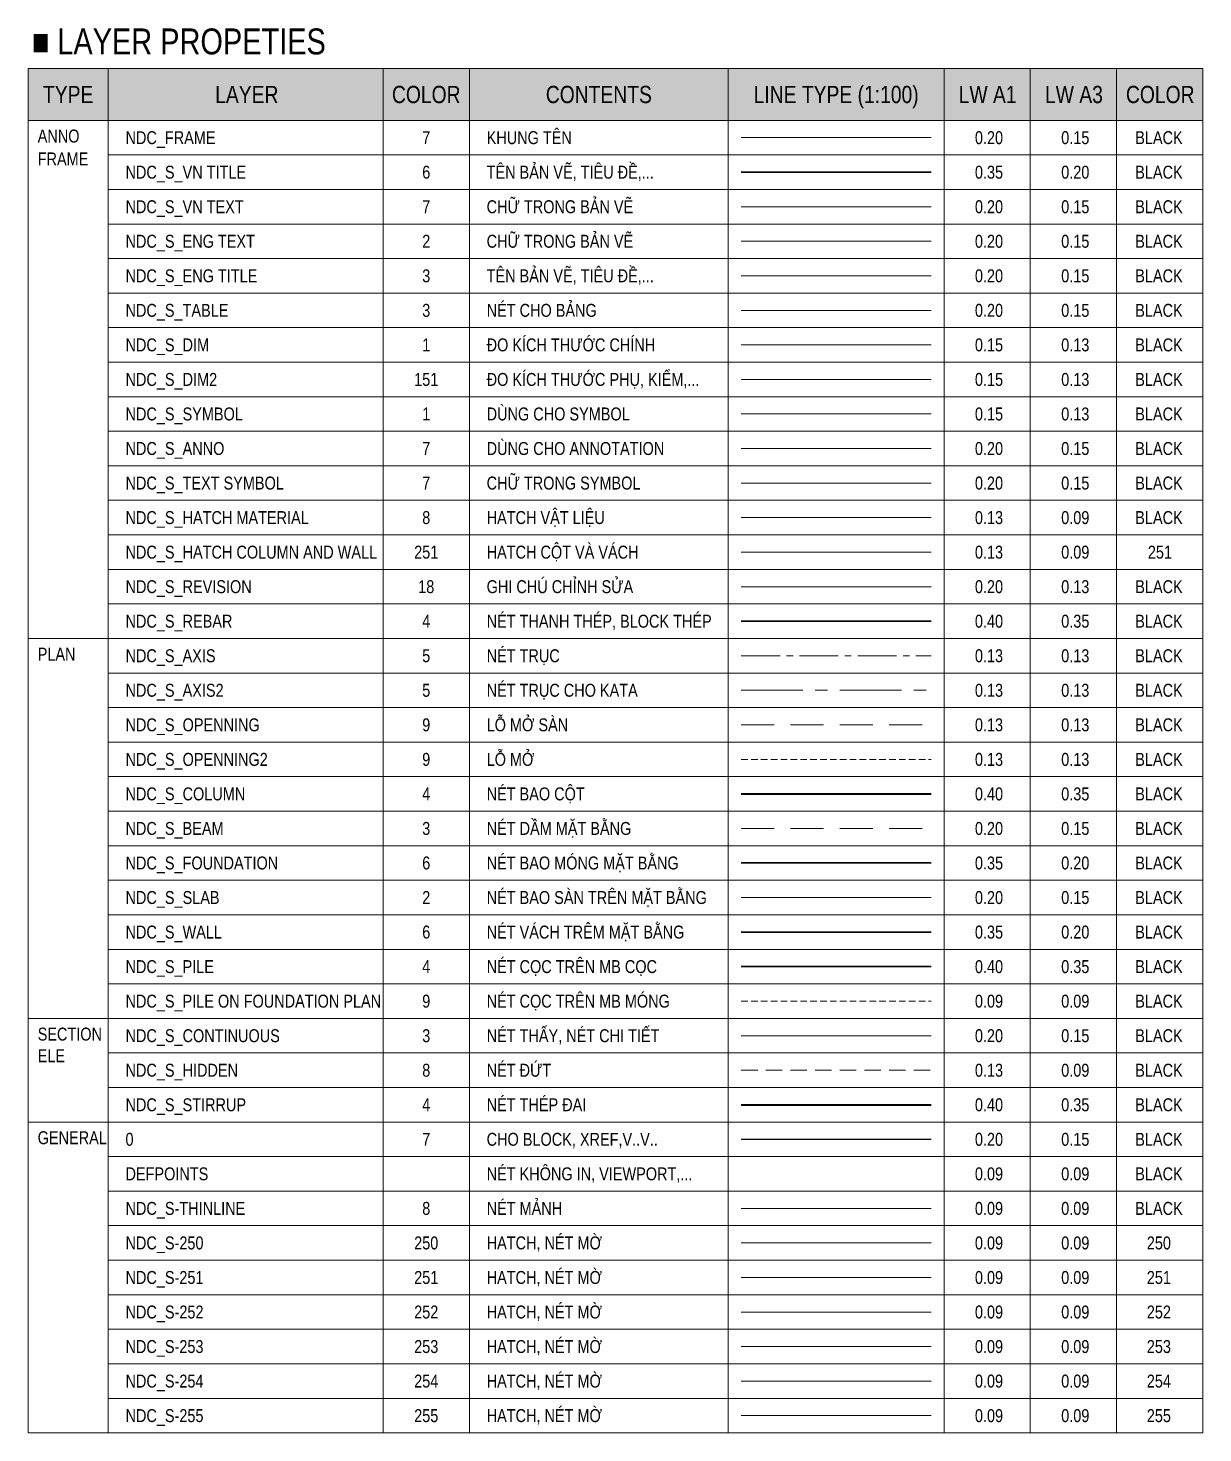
# Model space of a CAD drawing. Header units: millimetres. Extents: x -211477 to 1328726, y -15421 to 98394.
# Drawn here: x -211477 to -188787, y 71123 to 98238 of the extents above; entities that cross this region are included whole.
import ezdxf
from ezdxf.enums import TextEntityAlignment as Align

# ---------------------------------------------------------------- set-up
doc = ezdxf.new("R2010")
doc.units = ezdxf.units.MM
doc.header["$MEASUREMENT"] = 0
for name, pattern in [('CENTER', [50.8, 31.75, -6.35, 6.35, -6.35]), ('CENTER2', [1.125, 0.75, -0.125, 0.125, -0.125]), ('DASHED', [19.05, 12.7, -6.35]), ('DASHED2', [9.525, 6.35, -3.175]), ('HIDDEN', [9.525, 6.35, -3.175]), ('HIDDEN2', [4.7625, 3.175, -1.5875])]:
    doc.linetypes.add(name, pattern=pattern)
for name, color, linetype, lineweight in [('NDC_FRAME', 7, 'Continuous', 18), ('NDC_S-COLUMN', 4, 'Continuous', 40), ('NDC_S_250', 250, 'Continuous', 9), ('NDC_S_251', 251, 'Continuous', 9), ('NDC_S_252', 252, 'Continuous', 9), ('NDC_S_253', 253, 'Continuous', 9), ('NDC_S_254', 254, 'Continuous', 9), ('NDC_S_255', 255, 'Continuous', 9), ('NDC_S_ANNO', 7, 'Continuous', 20), ('NDC_S_AXIS', 5, 'CENTER2', 13), ('NDC_S_AXIS2', 5, 'CENTER', 13), ('NDC_S_BEAM', 3, 'HIDDEN', 20), ('NDC_S_CONTINUOUS', 3, 'Continuous', 20), ('NDC_S_DIM', 1, 'Continuous', 9), ('NDC_S_DIM2', 151, 'Continuous', 15), ('NDC_S_ENG TEXT', 2, 'Continuous', 20), ('NDC_S_ENG TITLE', 3, 'Continuous', 20), ('NDC_S_FOUNDATION', 6, 'Continuous', 35), ('NDC_S_HATCH COLUMN AND WALL', 251, 'Continuous', 13), ('NDC_S_HATCH MATERIAL', 8, 'Continuous', 13), ('NDC_S_HIDDEN', 8, 'HIDDEN2', 13), ('NDC_S_LEADER', 1, 'Continuous', 15), ('NDC_S_OPENING', 9, 'DASHED2', 13), ('NDC_S_OPENING2', 9, 'DASHED', 13), ('NDC_S_PILE', 4, 'Continuous', 35), ('NDC_S_PILE ON FOUNDATION PLAN', 9, 'DASHED', 9), ('NDC_S_REBAR', 4, 'Continuous', 35), ('NDC_S_SLAB', 2, 'Continuous', 20), ('NDC_S_STIRRUP', 4, 'Continuous', 40), ('NDC_S_TEXT SYMBOL', 7, 'Continuous', 20), ('NDC_S_THIN LINE', 8, 'Continuous', 9), ('NDC_S_VN TEXT', 7, 'Continuous', 20), ('NDC_S_VN TITLE', 6, 'Continuous', 35), ('NDC_S_WALL', 6, 'Continuous', 35), ('NDC_Table', 3, 'Continuous', 20)]:
    doc.layers.add(name, color=color, linetype=linetype, lineweight=lineweight)
doc.layers.add('NDC_S_REVISION', color=18, linetype='Continuous', lineweight=20, plot=False)
doc.styles.add('NDC_VIE TXT', font='arial.ttf', dxfattribs={"width": 0.8})

msp = doc.modelspace()

# ---------------------------------------------------------------- hatches: boundary and pattern name
at = {"layer": 'NDC_S_253'}
h = msp.add_hatch(color=256, dxfattribs=at)
h.dxf.hatch_style = 1
h.paths.add_polyline_path([(-211476.8, 97456.8), (-188787.1, 97456.8), (-188787.1, 96456.8), (-211476.8, 96456.8)])

# ---------------------------------------------------------------- linework, layer by layer
msp.add_line((-197703.7, 76790.2), (-194037.1, 76790.2))
at = {"layer": 'NDC_FRAME'}
for p, q in [((-211476.8, 71123.5), (-211476.8, 97456.8)), ((-211476.8, 97456.8), (-188787.1, 97456.8)), ((-209928.4, 71123.5), (-209928.4, 97456.8)), ((-204620.4, 71123.5), (-204620.4, 97456.8)), ((-202953.7, 71123.5), (-202953.7, 97456.8)), ((-197953.7, 71123.5), (-197953.7, 97456.8)), ((-193787.1, 71123.5), (-193787.1, 97456.8)), ((-193787.1, 71123.5), (-193787.1, 97456.8)), ((-192120.4, 71123.5), (-192120.4, 97456.8)), ((-190453.7, 71123.5), (-190453.7, 97456.8)), ((-188787.1, 71123.5), (-188787.1, 97456.8)), ((-197703.7, 96123.5), (-194037.1, 96123.5)), ((-209928.4, 91790.2), (-188787.1, 91790.2)), ((-209928.4, 91123.5), (-188787.1, 91123.5)), ((-209928.4, 90456.8), (-188787.1, 90456.8)), ((-209928.4, 89790.2), (-188787.1, 89790.2)), ((-209928.4, 89123.5), (-188787.1, 89123.5)), ((-209928.4, 88456.8), (-188787.1, 88456.8)), ((-209928.4, 87790.2), (-188787.1, 87790.2)), ((-209928.4, 87123.5), (-188787.1, 87123.5)), ((-211476.8, 86456.8), (-188787.1, 86456.8)), ((-209928.4, 85790.2), (-188787.1, 85790.2)), ((-209928.4, 85123.5), (-188787.1, 85123.5)), ((-209928.4, 84456.8), (-188787.1, 84456.8)), ((-209928.4, 83790.2), (-188787.1, 83790.2)), ((-209928.4, 83123.5), (-188787.1, 83123.5)), ((-209928.4, 82456.8), (-188787.1, 82456.8)), ((-209928.4, 81790.2), (-188787.1, 81790.2)), ((-209928.4, 81123.5), (-188787.1, 81123.5)), ((-209928.4, 80456.8), (-188787.1, 80456.8)), ((-209928.4, 79790.2), (-188787.1, 79790.2)), ((-211476.8, 79123.5), (-188787.1, 79123.5)), ((-209928.4, 78456.8), (-188787.1, 78456.8)), ((-209928.4, 77790.2), (-188787.1, 77790.2)), ((-211476.8, 77123.5), (-188787.1, 77123.5)), ((-209928.4, 76456.8), (-188787.1, 76456.8)), ((-209928.4, 75790.2), (-188787.1, 75790.2)), ((-209928.4, 75123.5), (-188787.1, 75123.5)), ((-209928.4, 74456.8), (-188787.1, 74456.8)), ((-209928.4, 73790.2), (-188787.1, 73790.2)), ((-209928.4, 73123.5), (-188787.1, 73123.5)), ((-209928.4, 72456.8), (-188787.1, 72456.8)), ((-209928.4, 71790.2), (-188787.1, 71790.2)), ((-211476.8, 71123.5), (-188787.1, 71123.5))]:
    msp.add_line(p, q, dxfattribs=at)
for points in [[(-211476.8, 96456.8), (-188787.1, 96456.8)], [(-209928.4, 95790.2), (-188787.1, 95790.2)], [(-209928.4, 95123.5), (-188787.1, 95123.5)], [(-209928.4, 94456.8), (-188787.1, 94456.8)], [(-209928.4, 93790.2), (-188787.1, 93790.2)], [(-209928.4, 93123.5), (-188787.1, 93123.5)], [(-209928.4, 92456.8), (-188787.1, 92456.8)]]:
    msp.add_lwpolyline(points, dxfattribs=at)
at = {"layer": 'NDC_S-COLUMN'}
msp.add_line((-197703.7, 83456.8), (-194037.1, 83456.8), dxfattribs=at)
at = {"layer": 'NDC_S_250'}
msp.add_line((-197703.7, 74790.2), (-194037.1, 74790.2), dxfattribs=at)
at = {"layer": 'NDC_S_251'}
msp.add_line((-197703.7, 74123.5), (-194037.1, 74123.5), dxfattribs=at)
at = {"layer": 'NDC_S_252'}
msp.add_line((-197703.7, 73456.8), (-194037.1, 73456.8), dxfattribs=at)
at = {"layer": 'NDC_S_253'}
msp.add_line((-197703.7, 72790.2), (-194037.1, 72790.2), dxfattribs=at)
msp.add_lwpolyline([(-211476.8, 97456.8), (-188787.1, 97456.8), (-188787.1, 96456.8), (-211476.8, 96456.8)], close=True, dxfattribs=at)
at = {"layer": 'NDC_S_254'}
msp.add_line((-197703.7, 72123.5), (-194037.1, 72123.5), dxfattribs=at)
at = {"layer": 'NDC_S_255'}
msp.add_line((-197703.7, 71456.8), (-194037.1, 71456.8), dxfattribs=at)
at = {"layer": 'NDC_S_ANNO'}
msp.add_line((-197703.7, 90123.5), (-194037.1, 90123.5), dxfattribs=at)
at = {"layer": 'NDC_S_AXIS', "ltscale": 1000}
msp.add_line((-197703.7, 86123.5), (-194037.1, 86123.5), dxfattribs=at)
at = {"layer": 'NDC_S_AXIS2', "ltscale": 37.5}
msp.add_line((-197703.7, 85456.8), (-194037.1, 85456.8), dxfattribs=at)
at = {"layer": 'NDC_S_BEAM', "ltscale": 100}
msp.add_line((-197703.7, 82790.2), (-194037.1, 82790.2), dxfattribs=at)
at = {"layer": 'NDC_S_CONTINUOUS'}
msp.add_line((-197703.7, 78790.2), (-194037.1, 78790.2), dxfattribs=at)
at = {"layer": 'NDC_S_DIM'}
msp.add_line((-197703.7, 92123.5), (-194037.1, 92123.5), dxfattribs=at)
at = {"layer": 'NDC_S_DIM2'}
msp.add_line((-197703.7, 91456.8), (-194037.1, 91456.8), dxfattribs=at)
at = {"layer": 'NDC_S_ENG TEXT'}
msp.add_line((-197703.7, 94123.5), (-194037.1, 94123.5), dxfattribs=at)
at = {"layer": 'NDC_S_ENG TITLE'}
msp.add_line((-197703.7, 93456.8), (-194037.1, 93456.8), dxfattribs=at)
at = {"layer": 'NDC_S_FOUNDATION'}
msp.add_line((-197703.7, 82123.5), (-194037.1, 82123.5), dxfattribs=at)
at = {"layer": 'NDC_S_HATCH COLUMN AND WALL'}
msp.add_line((-197703.7, 88123.5), (-194037.1, 88123.5), dxfattribs=at)
at = {"layer": 'NDC_S_HATCH MATERIAL'}
msp.add_line((-197703.7, 88790.2), (-194037.1, 88790.2), dxfattribs=at)
at = {"layer": 'NDC_S_HIDDEN', "ltscale": 100}
msp.add_line((-197703.7, 78123.5), (-194037.1, 78123.5), dxfattribs=at)
at = {"layer": 'NDC_S_LEADER'}
msp.add_line((-197703.7, 90790.2), (-194037.1, 90790.2), dxfattribs=at)
at = {"layer": 'NDC_S_OPENING', "ltscale": 100}
msp.add_line((-197703.7, 84790.2), (-194037.1, 84790.2), dxfattribs=at)
at = {"layer": 'NDC_S_OPENING2', "ltscale": 10}
msp.add_line((-197703.7, 84123.5), (-194037.1, 84123.5), dxfattribs=at)
at = {"layer": 'NDC_S_PILE'}
msp.add_line((-197703.7, 80123.5), (-194037.1, 80123.5), dxfattribs=at)
at = {"layer": 'NDC_S_PILE ON FOUNDATION PLAN', "ltscale": 10}
msp.add_line((-197703.7, 79456.8), (-194037.1, 79456.8), dxfattribs=at)
at = {"layer": 'NDC_S_REBAR'}
msp.add_line((-197703.7, 86790.2), (-194037.1, 86790.2), dxfattribs=at)
at = {"layer": 'NDC_S_REVISION'}
msp.add_line((-197703.7, 87456.8), (-194037.1, 87456.8), dxfattribs=at)
at = {"layer": 'NDC_S_SLAB'}
msp.add_line((-197703.7, 81456.8), (-194037.1, 81456.8), dxfattribs=at)
at = {"layer": 'NDC_S_STIRRUP'}
msp.add_line((-197703.7, 77456.8), (-194037.1, 77456.8), dxfattribs=at)
at = {"layer": 'NDC_S_TEXT SYMBOL'}
msp.add_line((-197703.7, 89456.8), (-194037.1, 89456.8), dxfattribs=at)
at = {"layer": 'NDC_S_THIN LINE'}
msp.add_line((-197703.7, 75456.8), (-194037.1, 75456.8), dxfattribs=at)
at = {"layer": 'NDC_S_VN TEXT'}
msp.add_line((-197703.7, 94790.2), (-194037.1, 94790.2), dxfattribs=at)
at = {"layer": 'NDC_S_VN TITLE'}
msp.add_line((-197703.7, 95456.8), (-194037.1, 95456.8), dxfattribs=at)
at = {"layer": 'NDC_S_WALL'}
msp.add_line((-197703.7, 80790.2), (-194037.1, 80790.2), dxfattribs=at)
at = {"layer": 'NDC_Table'}
msp.add_line((-197703.7, 92790.2), (-194037.1, 92790.2), dxfattribs=at)

# ---------------------------------------------------------------- texts
at = {"style": 'NDC_VIE TXT', "width": 0.8}
msp.add_text('7', height=250, dxfattribs=at).set_placement((-203787.1, 76790.2), align=Align.MIDDLE_CENTER)
at = {"layer": 'NDC_FRAME', "style": 'NDC_VIE TXT', "width": 0.8}
msp.add_text('7', height=250, dxfattribs=at).set_placement((-203787.1, 96123.5), align=Align.MIDDLE_CENTER)
at = {"layer": 'NDC_S-COLUMN', "style": 'NDC_VIE TXT', "width": 0.8}
msp.add_text('4', height=250, dxfattribs=at).set_placement((-203787.1, 83456.8), align=Align.MIDDLE_CENTER)
at = {"layer": 'NDC_S_250', "style": 'NDC_VIE TXT', "width": 0.8}
msp.add_text('250', height=250, dxfattribs=at).set_placement((-203787.1, 74790.2), align=Align.MIDDLE_CENTER)
at = {"layer": 'NDC_S_251', "style": 'NDC_VIE TXT', "width": 0.8}
msp.add_text('251', height=250, dxfattribs=at).set_placement((-203787.1, 74123.5), align=Align.MIDDLE_CENTER)
at = {"layer": 'NDC_S_252', "style": 'NDC_VIE TXT', "width": 0.8}
msp.add_text('252', height=250, dxfattribs=at).set_placement((-203787.1, 73456.8), align=Align.MIDDLE_CENTER)
at = {"layer": 'NDC_S_253', "style": 'NDC_VIE TXT', "width": 0.8}
msp.add_text('253', height=250, dxfattribs=at).set_placement((-203787.1, 72790.2), align=Align.MIDDLE_CENTER)
at = {"layer": 'NDC_S_254', "style": 'NDC_VIE TXT', "width": 0.8}
msp.add_text('254', height=250, dxfattribs=at).set_placement((-203787.1, 72123.5), align=Align.MIDDLE_CENTER)
at = {"layer": 'NDC_S_255', "style": 'NDC_VIE TXT', "width": 0.8}
msp.add_text('255', height=250, dxfattribs=at).set_placement((-203787.1, 71456.8), align=Align.MIDDLE_CENTER)
at = {"layer": 'NDC_S_ANNO', "style": 'NDC_VIE TXT', "width": 0.8}
msp.add_text('7', height=250, dxfattribs=at).set_placement((-203787.1, 90123.5), align=Align.MIDDLE_CENTER)
at = {"layer": 'NDC_S_AXIS', "style": 'NDC_VIE TXT', "width": 0.8}
msp.add_text('5', height=250, dxfattribs=at).set_placement((-203787.1, 86123.5), align=Align.MIDDLE_CENTER)
at = {"layer": 'NDC_S_AXIS2', "style": 'NDC_VIE TXT', "width": 0.8}
msp.add_text('5', height=250, dxfattribs=at).set_placement((-203787.1, 85456.8), align=Align.MIDDLE_CENTER)
at = {"layer": 'NDC_S_BEAM', "style": 'NDC_VIE TXT', "width": 0.8}
msp.add_text('3', height=250, dxfattribs=at).set_placement((-203787.1, 82790.2), align=Align.MIDDLE_CENTER)
at = {"layer": 'NDC_S_CONTINUOUS', "style": 'NDC_VIE TXT', "width": 0.8}
msp.add_text('3', height=250, dxfattribs=at).set_placement((-203787.1, 78790.2), align=Align.MIDDLE_CENTER)
at = {"layer": 'NDC_S_DIM', "style": 'NDC_VIE TXT', "width": 0.8}
msp.add_text('1', height=250, dxfattribs=at).set_placement((-203787.1, 92123.5), align=Align.MIDDLE_CENTER)
at = {"layer": 'NDC_S_DIM2', "style": 'NDC_VIE TXT', "width": 0.8}
msp.add_text('151', height=250, dxfattribs=at).set_placement((-203787.1, 91456.8), align=Align.MIDDLE_CENTER)
at = {"layer": 'NDC_S_ENG TEXT', "style": 'NDC_VIE TXT', "width": 0.8}
msp.add_text('2', height=250, dxfattribs=at).set_placement((-203787.1, 94123.5), align=Align.MIDDLE_CENTER)
at = {"layer": 'NDC_S_ENG TITLE', "style": 'NDC_VIE TXT', "width": 0.8}
msp.add_text('3', height=250, dxfattribs=at).set_placement((-203787.1, 93456.8), align=Align.MIDDLE_CENTER)
at = {"layer": 'NDC_S_FOUNDATION', "style": 'NDC_VIE TXT', "width": 0.8}
msp.add_text('6', height=250, dxfattribs=at).set_placement((-203787.1, 82123.5), align=Align.MIDDLE_CENTER)
at = {"layer": 'NDC_S_HATCH COLUMN AND WALL', "style": 'NDC_VIE TXT', "width": 0.8}
msp.add_text('251', height=250, dxfattribs=at).set_placement((-203787.1, 88123.5), align=Align.MIDDLE_CENTER)
at = {"layer": 'NDC_S_HATCH MATERIAL', "style": 'NDC_VIE TXT', "width": 0.8}
msp.add_text('8', height=250, dxfattribs=at).set_placement((-203787.1, 88790.2), align=Align.MIDDLE_CENTER)
at = {"layer": 'NDC_S_HIDDEN', "style": 'NDC_VIE TXT', "width": 0.8}
msp.add_text('8', height=250, dxfattribs=at).set_placement((-203787.1, 78123.5), align=Align.MIDDLE_CENTER)
at = {"layer": 'NDC_S_LEADER', "style": 'NDC_VIE TXT', "width": 0.8}
msp.add_text('1', height=250, dxfattribs=at).set_placement((-203787.1, 90790.2), align=Align.MIDDLE_CENTER)
at = {"layer": 'NDC_S_OPENING', "style": 'NDC_VIE TXT', "width": 0.8}
msp.add_text('9', height=250, dxfattribs=at).set_placement((-203787.1, 84790.2), align=Align.MIDDLE_CENTER)
at = {"layer": 'NDC_S_OPENING2', "style": 'NDC_VIE TXT', "width": 0.8}
msp.add_text('9', height=250, dxfattribs=at).set_placement((-203787.1, 84123.5), align=Align.MIDDLE_CENTER)
at = {"layer": 'NDC_S_PILE', "style": 'NDC_VIE TXT', "width": 0.8}
msp.add_text('4', height=250, dxfattribs=at).set_placement((-203787.1, 80123.5), align=Align.MIDDLE_CENTER)
at = {"layer": 'NDC_S_PILE ON FOUNDATION PLAN', "style": 'NDC_VIE TXT', "width": 0.8}
msp.add_text('9', height=250, dxfattribs=at).set_placement((-203787.1, 79456.8), align=Align.MIDDLE_CENTER)
at = {"layer": 'NDC_S_REBAR', "style": 'NDC_VIE TXT', "width": 0.8}
msp.add_text('4', height=250, dxfattribs=at).set_placement((-203787.1, 86790.2), align=Align.MIDDLE_CENTER)
at = {"layer": 'NDC_S_REVISION', "style": 'NDC_VIE TXT', "width": 0.8}
msp.add_text('18', height=250, dxfattribs=at).set_placement((-203787.1, 87456.8), align=Align.MIDDLE_CENTER)
at = {"layer": 'NDC_S_SLAB', "style": 'NDC_VIE TXT', "width": 0.8}
msp.add_text('2', height=250, dxfattribs=at).set_placement((-203787.1, 81456.8), align=Align.MIDDLE_CENTER)
at = {"layer": 'NDC_S_STIRRUP', "style": 'NDC_VIE TXT', "width": 0.8}
msp.add_text('4', height=250, dxfattribs=at).set_placement((-203787.1, 77456.8), align=Align.MIDDLE_CENTER)
at = {"layer": 'NDC_S_TEXT SYMBOL', "style": 'NDC_VIE TXT', "width": 0.8}
msp.add_text('7', height=250, dxfattribs=at).set_placement((-203787.1, 89456.8), align=Align.MIDDLE_CENTER)
at = {"layer": 'NDC_S_THIN LINE', "style": 'NDC_VIE TXT', "width": 0.8}
msp.add_text('8', height=250, dxfattribs=at).set_placement((-203787.1, 75456.8), align=Align.MIDDLE_CENTER)
at = {"layer": 'NDC_S_VN TEXT', "color": 3, "style": 'NDC_VIE TXT', "width": 0.8}
for s, height, p in [('■ LAYER PROPETIES', 500, (-211404.9, 97980.6)), ('ANNO', 250, (-211291, 96154.5)), ('KHUNG TÊN', 250, (-202620.4, 96123.5)), ('NDC_FRAME', 250, (-209595.1, 96123.5)), ('0.20', 250, (-193190.5, 96123.5)), ('0.15', 250, (-191523.8, 96123.5)), ('BLACK', 250, (-190093.5, 96123.5)), ('FRAME', 250, (-211291, 95712.7)), ('NDC_S_VN TITLE', 250, (-209595.1, 95456.8)), ('TÊN BẢN VẼ, TIÊU ĐỀ,...', 250, (-202620.4, 95456.8)), ('0.35', 250, (-193190.5, 95456.8)), ('0.20', 250, (-191523.8, 95456.8)), ('BLACK', 250, (-190093.5, 95456.8)), ('NDC_S_VN TEXT', 250, (-209595.1, 94790.2)), ('CHỮ TRONG BẢN VẼ', 250, (-202620.4, 94790.2)), ('0.20', 250, (-193190.5, 94790.2)), ('0.15', 250, (-191523.8, 94790.2)), ('BLACK', 250, (-190093.5, 94790.2)), ('NDC_S_ENG TEXT', 250, (-209595.1, 94123.5)), ('CHỮ TRONG BẢN VẼ', 250, (-202620.4, 94123.5)), ('0.20', 250, (-193190.5, 94123.5)), ('0.15', 250, (-191523.8, 94123.5)), ('BLACK', 250, (-190093.5, 94123.5)), ('NDC_S_ENG TITLE', 250, (-209595.1, 93456.8)), ('TÊN BẢN VẼ, TIÊU ĐỀ,...', 250, (-202620.4, 93456.8)), ('0.20', 250, (-193190.5, 93456.8)), ('0.15', 250, (-191523.8, 93456.8)), ('BLACK', 250, (-190093.5, 93456.8)), ('NDC_S_TABLE', 250, (-209595.1, 92790.2)), ('NÉT CHO BẢNG', 250, (-202620.4, 92790.2)), ('0.20', 250, (-193190.5, 92790.2)), ('0.15', 250, (-191523.8, 92790.2)), ('BLACK', 250, (-190093.5, 92790.2)), ('NDC_S_DIM', 250, (-209595.1, 92123.5)), ('ĐO KÍCH THƯỚC CHÍNH ', 250, (-202620.4, 92123.5)), ('0.15', 250, (-193190.5, 92123.5)), ('0.13', 250, (-191523.8, 92123.5)), ('BLACK', 250, (-190093.5, 92123.5)), ('ĐO KÍCH THƯỚC PHỤ, KIỂM,...', 250, (-202620.4, 91456.8)), ('NDC_S_DIM2', 250, (-209595.1, 91456.8)), ('0.15', 250, (-193190.5, 91456.8)), ('0.13', 250, (-191523.8, 91456.8)), ('BLACK', 250, (-190093.5, 91456.8)), ('NDC_S_SYMBOL', 250, (-209595.1, 90790.2)), ('DÙNG CHO SYMBOL', 250, (-202620.4, 90790.2)), ('0.15', 250, (-193190.5, 90790.2)), ('0.13', 250, (-191523.8, 90790.2)), ('BLACK', 250, (-190093.5, 90790.2)), ('DÙNG CHO ANNOTATION', 250, (-202620.4, 90123.5)), ('NDC_S_ANNO', 250, (-209595.1, 90123.5)), ('0.20', 250, (-193190.5, 90123.5)), ('0.15', 250, (-191523.8, 90123.5)), ('BLACK', 250, (-190093.5, 90123.5)), ('NDC_S_TEXT SYMBOL', 250, (-209595.1, 89456.8)), ('CHỮ TRONG SYMBOL', 250, (-202620.4, 89456.8)), ('0.20', 250, (-193190.5, 89456.8)), ('0.15', 250, (-191523.8, 89456.8)), ('BLACK', 250, (-190093.5, 89456.8)), ('HATCH VẬT LIỆU', 250, (-202620.4, 88790.2)), ('NDC_S_HATCH MATERIAL', 250, (-209595.1, 88790.2)), ('0.13', 250, (-193190.5, 88790.2)), ('0.09', 250, (-191523.8, 88790.2)), ('BLACK', 250, (-190093.5, 88790.2)), ('NDC_S_HATCH COLUMN AND WALL', 250, (-209595.1, 88123.5)), ('HATCH CỘT VÀ VÁCH', 250, (-202620.4, 88123.5)), ('0.13', 250, (-193190.5, 88123.5)), ('0.09', 250, (-191523.8, 88123.5)), ('251', 250, (-189850.6, 88123.5)), ('NDC_S_REVISION', 250, (-209595.1, 87456.8)), ('GHI CHÚ CHỈNH SỬA', 250, (-202620.4, 87456.8)), ('0.20', 250, (-193190.5, 87456.8)), ('0.13', 250, (-191523.8, 87456.8)), ('BLACK', 250, (-190093.5, 87456.8)), ('NDC_S_REBAR', 250, (-209595.1, 86790.2)), ('NÉT THANH THÉP, BLOCK THÉP', 250, (-202620.4, 86790.2)), ('0.40', 250, (-193190.5, 86790.2)), ('0.35', 250, (-191523.8, 86790.2)), ('BLACK', 250, (-190093.5, 86790.2)), ('PLAN', 250, (-211291, 86154.5)), ('NDC_S_AXIS', 250, (-209595.1, 86123.5)), ('NÉT TRỤC', 250, (-202620.4, 86123.5)), ('0.13', 250, (-193190.5, 86123.5)), ('0.13', 250, (-191523.8, 86123.5)), ('BLACK', 250, (-190093.5, 86123.5)), ('NDC_S_AXIS2', 250, (-209595.1, 85456.8)), ('NÉT TRỤC CHO KATA', 250, (-202620.4, 85456.8)), ('0.13', 250, (-193190.5, 85456.8)), ('0.13', 250, (-191523.8, 85456.8)), ('BLACK', 250, (-190093.5, 85456.8)), ('NDC_S_OPENNING', 250, (-209595.1, 84790.2)), ('LỖ MỞ SÀN', 250, (-202620.4, 84790.2)), ('0.13', 250, (-193190.5, 84790.2)), ('0.13', 250, (-191523.8, 84790.2)), ('BLACK', 250, (-190093.5, 84790.2)), ('NDC_S_OPENNING2', 250, (-209595.1, 84123.5)), ('LỖ MỞ', 250, (-202620.4, 84123.5)), ('0.13', 250, (-193190.5, 84123.5)), ('0.13', 250, (-191523.8, 84123.5)), ('BLACK', 250, (-190093.5, 84123.5)), ('NDC_S_COLUMN', 250, (-209595.1, 83456.8)), ('NÉT BAO CỘT', 250, (-202620.4, 83456.8)), ('0.40', 250, (-193190.5, 83456.8)), ('0.35', 250, (-191523.8, 83456.8)), ('BLACK', 250, (-190093.5, 83456.8)), ('NÉT DẦM MẶT BẰNG', 250, (-202620.4, 82790.2)), ('NDC_S_BEAM', 250, (-209595.1, 82790.2)), ('0.20', 250, (-193190.5, 82790.2)), ('0.15', 250, (-191523.8, 82790.2)), ('BLACK', 250, (-190093.5, 82790.2)), ('NDC_S_FOUNDATION', 250, (-209595.1, 82123.5)), ('NÉT BAO MÓNG MẶT BẰNG', 250, (-202620.4, 82123.5)), ('0.35', 250, (-193190.5, 82123.5)), ('0.20', 250, (-191523.8, 82123.5)), ('BLACK', 250, (-190093.5, 82123.5)), ('NÉT BAO SÀN TRÊN MẶT BẰNG', 250, (-202620.4, 81456.8)), ('NDC_S_SLAB', 250, (-209595.1, 81456.8)), ('0.20', 250, (-193190.5, 81456.8)), ('0.15', 250, (-191523.8, 81456.8)), ('BLACK', 250, (-190093.5, 81456.8)), ('NDC_S_WALL', 250, (-209595.1, 80790.2)), ('NÉT VÁCH TRÊM MẶT BẰNG', 250, (-202620.4, 80790.2)), ('0.35', 250, (-193190.5, 80790.2)), ('0.20', 250, (-191523.8, 80790.2)), ('BLACK', 250, (-190093.5, 80790.2)), ('NÉT CỌC TRÊN MB CỌC', 250, (-202620.4, 80123.5)), ('NDC_S_PILE', 250, (-209595.1, 80123.5)), ('0.40', 250, (-193190.5, 80123.5)), ('0.35', 250, (-191523.8, 80123.5)), ('BLACK', 250, (-190093.5, 80123.5)), ('NDC_S_PILE ON FOUNDATION PLAN', 250, (-209595.1, 79456.8)), ('NÉT CỌC TRÊN MB MÓNG', 250, (-202620.4, 79456.8)), ('0.09', 250, (-193190.5, 79456.8)), ('0.09', 250, (-191523.8, 79456.8)), ('BLACK', 250, (-190093.5, 79456.8)), ('SECTION', 250, (-211291, 78821.2)), ('NDC_S_CONTINUOUS', 250, (-209595.1, 78790.2)), ('NÉT THẤY, NÉT CHI TIẾT', 250, (-202620.4, 78790.2)), ('0.20', 250, (-193190.5, 78790.2)), ('0.15', 250, (-191523.8, 78790.2)), ('BLACK', 250, (-190093.5, 78790.2)), ('ELE', 250, (-211291, 78403.5)), ('NDC_S_HIDDEN', 250, (-209595.1, 78123.5)), ('NÉT ĐỨT', 250, (-202620.4, 78123.5)), ('0.13', 250, (-193190.5, 78123.5)), ('0.09', 250, (-191523.8, 78123.5)), ('BLACK', 250, (-190093.5, 78123.5)), ('NDC_S_STIRRUP', 250, (-209595.1, 77456.8)), ('NÉT THÉP ĐAI', 250, (-202620.4, 77456.8)), ('0.40', 250, (-193190.5, 77456.8)), ('0.35', 250, (-191523.8, 77456.8)), ('BLACK', 250, (-190093.5, 77456.8)), ('GENERAL', 250, (-211291, 76821.2)), ('0', 250, (-209595.1, 76790.2)), ('CHO BLOCK, XREF,V..V..', 250, (-202620.4, 76790.2)), ('0.20', 250, (-193190.5, 76790.2)), ('0.15', 250, (-191523.8, 76790.2)), ('BLACK', 250, (-190093.5, 76790.2)), ('DEFPOINTS', 250, (-209595.1, 76123.5)), ('NÉT KHÔNG IN, VIEWPORT,...', 250, (-202620.4, 76123.5)), ('0.09', 250, (-193190.5, 76123.5)), ('0.09', 250, (-191523.8, 76123.5)), ('BLACK', 250, (-190093.5, 76123.5)), ('NÉT MẢNH', 250, (-202620.4, 75456.8)), ('NDC_S-THINLINE', 250, (-209595.1, 75456.8)), ('0.09', 250, (-193190.5, 75456.8)), ('0.09', 250, (-191523.8, 75456.8)), ('BLACK', 250, (-190093.5, 75456.8)), ('NDC_S-250', 250, (-209595.1, 74790.2)), ('HATCH, NÉT MỜ', 250, (-202620.4, 74790.2)), ('0.09', 250, (-193190.5, 74790.2)), ('0.09', 250, (-191523.8, 74790.2)), ('250', 250, (-189870.8, 74790.2)), ('HATCH, NÉT MỜ', 250, (-202620.4, 74123.5)), ('NDC_S-251', 250, (-209595.1, 74123.5)), ('0.09', 250, (-193190.5, 74123.5)), ('0.09', 250, (-191523.8, 74123.5)), ('251', 250, (-189870.8, 74123.5)), ('NDC_S-252', 250, (-209595.1, 73456.8)), ('HATCH, NÉT MỜ', 250, (-202620.4, 73456.8)), ('0.09', 250, (-193190.5, 73456.8)), ('0.09', 250, (-191523.8, 73456.8)), ('252', 250, (-189870.8, 73456.8)), ('HATCH, NÉT MỜ', 250, (-202620.4, 72790.2)), ('NDC_S-253', 250, (-209595.1, 72790.2)), ('0.09', 250, (-193190.5, 72790.2)), ('0.09', 250, (-191523.8, 72790.2)), ('253', 250, (-189870.8, 72790.2)), ('NDC_S-254', 250, (-209595.1, 72123.5)), ('HATCH, NÉT MỜ', 250, (-202620.4, 72123.5)), ('0.09', 250, (-193190.5, 72123.5)), ('0.09', 250, (-191523.8, 72123.5)), ('254', 250, (-189870.8, 72123.5)), ('NDC_S-255', 250, (-209595.1, 71456.8)), ('HATCH, NÉT MỜ', 250, (-202620.4, 71456.8)), ('0.09', 250, (-193190.5, 71456.8)), ('0.09', 250, (-191523.8, 71456.8)), ('255', 250, (-189870.8, 71456.8))]:
    msp.add_text(s, height=height, dxfattribs=at).set_placement(p, align=Align.MIDDLE_LEFT)
for s, height, p in [('TYPE', 333.33, (-210702.1, 96956.8)), ('LAYER', 333.33, (-207252.4, 96956.8)), ('COLOR', 333.33, (-203787.1, 96956.8)), ('CONTENTS', 333.33, (-200453.7, 96956.8)), ('LINE TYPE (1:100)', 333.333, (-195870.4, 96956.8)), ('LW A1', 333.33, (-192944.5, 96956.8)), ('LW A3', 333.33, (-191277.8, 96956.8)), ('COLOR', 333.33, (-189611.2, 96956.8))]:
    msp.add_text(s, height=height, dxfattribs=at).set_placement(p, align=Align.MIDDLE_CENTER)
at = {"layer": 'NDC_S_VN TEXT', "style": 'NDC_VIE TXT', "width": 0.8}
msp.add_text('7', height=250, dxfattribs=at).set_placement((-203787.1, 94790.2), align=Align.MIDDLE_CENTER)
at = {"layer": 'NDC_S_VN TITLE', "style": 'NDC_VIE TXT', "width": 0.8}
msp.add_text('6', height=250, dxfattribs=at).set_placement((-203787.1, 95456.8), align=Align.MIDDLE_CENTER)
at = {"layer": 'NDC_S_WALL', "style": 'NDC_VIE TXT', "width": 0.8}
msp.add_text('6', height=250, dxfattribs=at).set_placement((-203787.1, 80790.2), align=Align.MIDDLE_CENTER)
at = {"layer": 'NDC_Table', "style": 'NDC_VIE TXT', "width": 0.8}
msp.add_text('3', height=250, dxfattribs=at).set_placement((-203787.1, 92790.2), align=Align.MIDDLE_CENTER)

doc.saveas('drawing.dxf')
